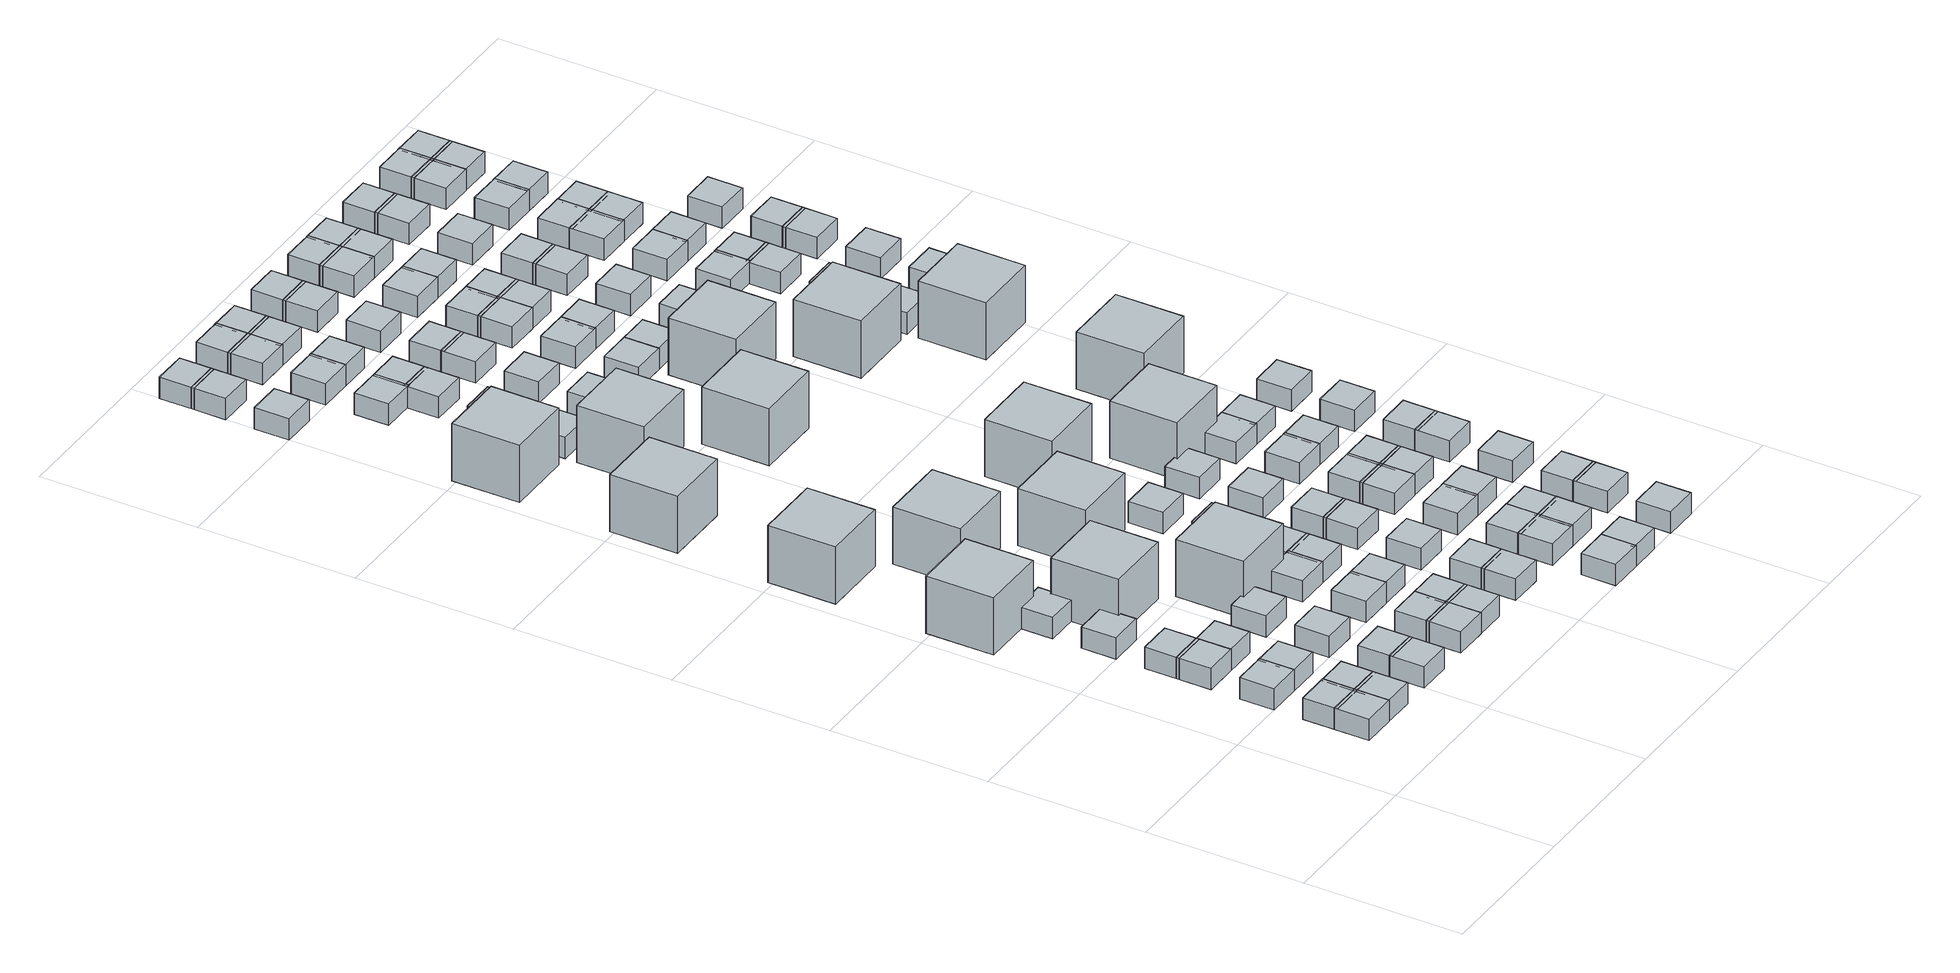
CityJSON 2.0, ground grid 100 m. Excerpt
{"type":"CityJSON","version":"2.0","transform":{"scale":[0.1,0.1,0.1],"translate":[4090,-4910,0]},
"CityObjects":{
"object1":{"type":"GenericCityObject","geometry":[{"type":"Solid","lod":"1","boundaries":[[[[0,1,2,3]],[[4,5,1,0]],[[5,6,2,1]],[[6,7,3,2]],[[7,4,0,3]],[[7,6,5,4]]]]}]},
"object2":{"type":"GenericCityObject","geometry":[{"type":"Solid","lod":"1","boundaries":[[[[8,9,10,11]],[[12,13,9,8]],[[13,14,10,9]],[[14,15,11,10]],[[15,12,8,11]],[[15,14,13,12]]]]}]},
"object3":{"type":"GenericCityObject","geometry":[{"type":"Solid","lod":"1","boundaries":[[[[16,17,18,19]],[[20,21,17,16]],[[21,22,18,17]],[[22,23,19,18]],[[23,20,16,19]],[[23,22,21,20]]]]}]},
"object4":{"type":"GenericCityObject","geometry":[{"type":"Solid","lod":"1","boundaries":[[[[24,25,26,27]],[[28,29,25,24]],[[29,30,26,25]],[[30,31,27,26]],[[31,28,24,27]],[[31,30,29,28]]]]}]},
"object5":{"type":"GenericCityObject","geometry":[{"type":"Solid","lod":"1","boundaries":[[[[32,33,34,35]],[[36,37,33,32]],[[37,38,34,33]],[[38,39,35,34]],[[39,36,32,35]],[[39,38,37,36]]]]}]},
"object6":{"type":"GenericCityObject","geometry":[{"type":"Solid","lod":"1","boundaries":[[[[40,41,42,43]],[[44,45,41,40]],[[45,46,42,41]],[[46,47,43,42]],[[47,44,40,43]],[[47,46,45,44]]]]}]},
"object7":{"type":"GenericCityObject","geometry":[{"type":"Solid","lod":"1","boundaries":[[[[48,49,50,51]],[[52,53,49,48]],[[53,54,50,49]],[[54,55,51,50]],[[55,52,48,51]],[[55,54,53,52]]]]}]},
"object8":{"type":"GenericCityObject","geometry":[{"type":"Solid","lod":"1","boundaries":[[[[56,57,58,59]],[[60,61,57,56]],[[61,62,58,57]],[[62,63,59,58]],[[63,60,56,59]],[[63,62,61,60]]]]}]},
"object9":{"type":"GenericCityObject","geometry":[{"type":"Solid","lod":"1","boundaries":[[[[64,65,66,67]],[[68,69,65,64]],[[69,70,66,65]],[[70,71,67,66]],[[71,68,64,67]],[[71,70,69,68]]]]}]},
"object10":{"type":"GenericCityObject","geometry":[{"type":"Solid","lod":"1","boundaries":[[[[72,73,74,75]],[[76,77,73,72]],[[77,78,74,73]],[[78,79,75,74]],[[79,76,72,75]],[[79,78,77,76]]]]}]},
"object11":{"type":"GenericCityObject","geometry":[{"type":"Solid","lod":"1","boundaries":[[[[80,81,82,83]],[[84,85,81,80]],[[85,86,82,81]],[[86,87,83,82]],[[87,84,80,83]],[[87,86,85,84]]]]}]},
"object12":{"type":"GenericCityObject","geometry":[{"type":"Solid","lod":"1","boundaries":[[[[88,89,90,91]],[[92,93,89,88]],[[93,94,90,89]],[[94,95,91,90]],[[95,92,88,91]],[[95,94,93,92]]]]}]},
"object13":{"type":"GenericCityObject","geometry":[{"type":"Solid","lod":"1","boundaries":[[[[96,97,98,99]],[[100,101,97,96]],[[101,102,98,97]],[[102,103,99,98]],[[103,100,96,99]],[[103,102,101,100]]]]}]},
"object14":{"type":"GenericCityObject","geometry":[{"type":"Solid","lod":"1","boundaries":[[[[104,105,106,107]],[[108,109,105,104]],[[109,110,106,105]],[[110,111,107,106]],[[111,108,104,107]],[[111,110,109,108]]]]}]},
"object15":{"type":"GenericCityObject","geometry":[{"type":"Solid","lod":"1","boundaries":[[[[112,113,114,115]],[[116,117,113,112]],[[117,118,114,113]],[[118,119,115,114]],[[119,116,112,115]],[[119,118,117,116]]]]}]},
"object16":{"type":"GenericCityObject","geometry":[{"type":"Solid","lod":"1","boundaries":[[[[120,121,122,123]],[[124,125,121,120]],[[125,126,122,121]],[[126,127,123,122]],[[127,124,120,123]],[[127,126,125,124]]]]}]},
"object17":{"type":"GenericCityObject","geometry":[{"type":"Solid","lod":"1","boundaries":[[[[128,129,130,131]],[[132,133,129,128]],[[133,134,130,129]],[[134,135,131,130]],[[135,132,128,131]],[[135,134,133,132]]]]}]},
"object18":{"type":"GenericCityObject","geometry":[{"type":"Solid","lod":"1","boundaries":[[[[136,137,138,139]],[[140,141,137,136]],[[141,142,138,137]],[[142,143,139,138]],[[143,140,136,139]],[[143,142,141,140]]]]}]},
"object19":{"type":"GenericCityObject","geometry":[{"type":"Solid","lod":"1","boundaries":[[[[144,145,146,147]],[[148,149,145,144]],[[149,150,146,145]],[[150,151,147,146]],[[151,148,144,147]],[[151,150,149,148]]]]}]},
"object20":{"type":"GenericCityObject","geometry":[{"type":"Solid","lod":"1","boundaries":[[[[152,153,154,155]],[[156,157,153,152]],[[157,158,154,153]],[[158,159,155,154]],[[159,156,152,155]],[[159,158,157,156]]]]}]},
"object21":{"type":"GenericCityObject","geometry":[{"type":"Solid","lod":"1","boundaries":[[[[160,161,162,163]],[[164,165,161,160]],[[165,166,162,161]],[[166,167,163,162]],[[167,164,160,163]],[[167,166,165,164]]]]}]},
"object22":{"type":"GenericCityObject","geometry":[{"type":"Solid","lod":"1","boundaries":[[[[168,169,170,171]],[[172,173,169,168]],[[173,174,170,169]],[[174,175,171,170]],[[175,172,168,171]],[[175,174,173,172]]]]}]},
"object23":{"type":"GenericCityObject","geometry":[{"type":"Solid","lod":"1","boundaries":[[[[176,177,178,179]],[[180,181,177,176]],[[181,182,178,177]],[[182,183,179,178]],[[183,180,176,179]],[[183,182,181,180]]]]}]},
"object24":{"type":"GenericCityObject","geometry":[{"type":"Solid","lod":"1","boundaries":[[[[184,185,186,187]],[[188,189,185,184]],[[189,190,186,185]],[[190,191,187,186]],[[191,188,184,187]],[[191,190,189,188]]]]}]},
"object25":{"type":"GenericCityObject","geometry":[{"type":"Solid","lod":"1","boundaries":[[[[192,193,194,195]],[[196,197,193,192]],[[197,198,194,193]],[[198,199,195,194]],[[199,196,192,195]],[[199,198,197,196]]]]}]},
"object26":{"type":"GenericCityObject","geometry":[{"type":"Solid","lod":"1","boundaries":[[[[200,201,202,203]],[[204,205,201,200]],[[205,206,202,201]],[[206,207,203,202]],[[207,204,200,203]],[[207,206,205,204]]]]}]},
"object27":{"type":"GenericCityObject","geometry":[{"type":"Solid","lod":"1","boundaries":[[[[208,209,210,211]],[[212,213,209,208]],[[213,214,210,209]],[[214,215,211,210]],[[215,212,208,211]],[[215,214,213,212]]]]}]},
"object28":{"type":"GenericCityObject","geometry":[{"type":"Solid","lod":"1","boundaries":[[[[216,217,218,219]],[[220,221,217,216]],[[221,222,218,217]],[[222,223,219,218]],[[223,220,216,219]],[[223,222,221,220]]]]}]},
"object29":{"type":"GenericCityObject","geometry":[{"type":"Solid","lod":"1","boundaries":[[[[224,225,226,227]],[[228,229,225,224]],[[229,230,226,225]],[[230,231,227,226]],[[231,228,224,227]],[[231,230,229,228]]]]}]},
"object30":{"type":"GenericCityObject","geometry":[{"type":"Solid","lod":"1","boundaries":[[[[232,233,234,235]],[[236,237,233,232]],[[237,238,234,233]],[[238,239,235,234]],[[239,236,232,235]],[[239,238,237,236]]]]}]},
"object31":{"type":"GenericCityObject","geometry":[{"type":"Solid","lod":"1","boundaries":[[[[240,241,242,243]],[[244,245,241,240]],[[245,246,242,241]],[[246,247,243,242]],[[247,244,240,243]],[[247,246,245,244]]]]}]},
"object32":{"type":"GenericCityObject","geometry":[{"type":"Solid","lod":"1","boundaries":[[[[248,249,250,251]],[[252,253,249,248]],[[253,254,250,249]],[[254,255,251,250]],[[255,252,248,251]],[[255,254,253,252]]]]}]},
"object33":{"type":"GenericCityObject","geometry":[{"type":"Solid","lod":"1","boundaries":[[[[256,257,258,259]],[[260,261,257,256]],[[261,262,258,257]],[[262,263,259,258]],[[263,260,256,259]],[[263,262,261,260]]]]}]},
"object34":{"type":"GenericCityObject","geometry":[{"type":"Solid","lod":"1","boundaries":[[[[264,265,266,267]],[[268,269,265,264]],[[269,270,266,265]],[[270,271,267,266]],[[271,268,264,267]],[[271,270,269,268]]]]}]},
"object35":{"type":"GenericCityObject","geometry":[{"type":"Solid","lod":"1","boundaries":[[[[272,273,274,275]],[[276,277,273,272]],[[277,278,274,273]],[[278,279,275,274]],[[279,276,272,275]],[[279,278,277,276]]]]}]},
"object36":{"type":"GenericCityObject","geometry":[{"type":"Solid","lod":"1","boundaries":[[[[280,281,282,283]],[[284,285,281,280]],[[285,286,282,281]],[[286,287,283,282]],[[287,284,280,283]],[[287,286,285,284]]]]}]},
"object37":{"type":"GenericCityObject","geometry":[{"type":"Solid","lod":"1","boundaries":[[[[288,289,290,291]],[[292,293,289,288]],[[293,294,290,289]],[[294,295,291,290]],[[295,292,288,291]],[[295,294,293,292]]]]}]},
"object38":{"type":"GenericCityObject","geometry":[{"type":"Solid","lod":"1","boundaries":[[[[296,297,298,299]],[[300,301,297,296]],[[301,302,298,297]],[[302,303,299,298]],[[303,300,296,299]],[[303,302,301,300]]]]}]},
"object39":{"type":"GenericCityObject","geometry":[{"type":"Solid","lod":"1","boundaries":[[[[304,305,306,307]],[[308,309,305,304]],[[309,310,306,305]],[[310,311,307,306]],[[311,308,304,307]],[[311,310,309,308]]]]}]},
"object40":{"type":"GenericCityObject","geometry":[{"type":"Solid","lod":"1","boundaries":[[[[312,313,314,315]],[[316,317,313,312]],[[317,318,314,313]],[[318,319,315,314]],[[319,316,312,315]],[[319,318,317,316]]]]}]},
"object41":{"type":"GenericCityObject","geometry":[{"type":"Solid","lod":"1","boundaries":[[[[320,321,322,323]],[[324,325,321,320]],[[325,326,322,321]],[[326,327,323,322]],[[327,324,320,323]],[[327,326,325,324]]]]}]},
"object42":{"type":"GenericCityObject","geometry":[{"type":"Solid","lod":"1","boundaries":[[[[328,329,330,331]],[[332,333,329,328]],[[333,334,330,329]],[[334,335,331,330]],[[335,332,328,331]],[[335,334,333,332]]]]}]},
"object43":{"type":"GenericCityObject","geometry":[{"type":"Solid","lod":"1","boundaries":[[[[336,337,338,339]],[[340,341,337,336]],[[341,342,338,337]],[[342,343,339,338]],[[343,340,336,339]],[[343,342,341,340]]]]}]},
"object44":{"type":"GenericCityObject","geometry":[{"type":"Solid","lod":"1","boundaries":[[[[344,345,346,347]],[[348,349,345,344]],[[349,350,346,345]],[[350,351,347,346]],[[351,348,344,347]],[[351,350,349,348]]]]}]},
"object45":{"type":"GenericCityObject","geometry":[{"type":"Solid","lod":"1","boundaries":[[[[352,353,354,355]],[[356,357,353,352]],[[357,358,354,353]],[[358,359,355,354]],[[359,356,352,355]],[[359,358,357,356]]]]}]},
"object46":{"type":"GenericCityObject","geometry":[{"type":"Solid","lod":"1","boundaries":[[[[360,361,362,363]],[[364,365,361,360]],[[365,366,362,361]],[[366,367,363,362]],[[367,364,360,363]],[[367,366,365,364]]]]}]},
"object47":{"type":"GenericCityObject","geometry":[{"type":"Solid","lod":"1","boundaries":[[[[368,369,370,371]],[[372,373,369,368]],[[373,374,370,369]],[[374,375,371,370]],[[375,372,368,371]],[[375,374,373,372]]]]}]},
"object48":{"type":"GenericCityObject","geometry":[{"type":"Solid","lod":"1","boundaries":[[[[376,377,378,379]],[[380,381,377,376]],[[381,382,378,377]],[[382,383,379,378]],[[383,380,376,379]],[[383,382,381,380]]]]}]},
"object49":{"type":"GenericCityObject","geometry":[{"type":"Solid","lod":"1","boundaries":[[[[384,385,386,387]],[[388,389,385,384]],[[389,390,386,385]],[[390,391,387,386]],[[391,388,384,387]],[[391,390,389,388]]]]}]},
"object50":{"type":"GenericCityObject","geometry":[{"type":"Solid","lod":"1","boundaries":[[[[392,393,394,395]],[[396,397,393,392]],[[397,398,394,393]],[[398,399,395,394]],[[399,396,392,395]],[[399,398,397,396]]]]}]},
"object51":{"type":"GenericCityObject","geometry":[{"type":"Solid","lod":"1","boundaries":[[[[400,401,402,403]],[[404,405,401,400]],[[405,406,402,401]],[[406,407,403,402]],[[407,404,400,403]],[[407,406,405,404]]]]}]},
"object52":{"type":"GenericCityObject","geometry":[{"type":"Solid","lod":"1","boundaries":[[[[408,409,410,411]],[[412,413,409,408]],[[413,414,410,409]],[[414,415,411,410]],[[415,412,408,411]],[[415,414,413,412]]]]}]},
"object53":{"type":"GenericCityObject","geometry":[{"type":"Solid","lod":"1","boundaries":[[[[416,417,418,419]],[[420,421,417,416]],[[421,422,418,417]],[[422,423,419,418]],[[423,420,416,419]],[[423,422,421,420]]]]}]},
"object54":{"type":"GenericCityObject","geometry":[{"type":"Solid","lod":"1","boundaries":[[[[424,425,426,427]],[[428,429,425,424]],[[429,430,426,425]],[[430,431,427,426]],[[431,428,424,427]],[[431,430,429,428]]]]}]},
"object55":{"type":"GenericCityObject","geometry":[{"type":"Solid","lod":"1","boundaries":[[[[432,433,434,435]],[[436,437,433,432]],[[437,438,434,433]],[[438,439,435,434]],[[439,436,432,435]],[[439,438,437,436]]]]}]},
"object56":{"type":"GenericCityObject","geometry":[{"type":"Solid","lod":"1","boundaries":[[[[440,441,442,443]],[[444,445,441,440]],[[445,446,442,441]],[[446,447,443,442]],[[447,444,440,443]],[[447,446,445,444]]]]}]},
"object57":{"type":"GenericCityObject","geometry":[{"type":"Solid","lod":"1","boundaries":[[[[448,449,450,451]],[[452,453,449,448]],[[453,454,450,449]],[[454,455,451,450]],[[455,452,448,451]],[[455,454,453,452]]]]}]},
"object58":{"type":"GenericCityObject","geometry":[{"type":"Solid","lod":"1","boundaries":[[[[456,457,458,459]],[[460,461,457,456]],[[461,462,458,457]],[[462,463,459,458]],[[463,460,456,459]],[[463,462,461,460]]]]}]},
"object59":{"type":"GenericCityObject","geometry":[{"type":"Solid","lod":"1","boundaries":[[[[464,465,466,467]],[[468,469,465,464]],[[469,470,466,465]],[[470,471,467,466]],[[471,468,464,467]],[[471,470,469,468]]]]}]},
"object60":{"type":"GenericCityObject","geometry":[{"type":"Solid","lod":"1","boundaries":[[[[472,473,474,475]],[[476,477,473,472]],[[477,478,474,473]],[[478,479,475,474]],[[479,476,472,475]],[[479,478,477,476]]]]}]},
"object61":{"type":"GenericCityObject","geometry":[{"type":"Solid","lod":"1","boundaries":[[[[480,481,482,483]],[[484,485,481,480]],[[485,486,482,481]],[[486,487,483,482]],[[487,484,480,483]],[[487,486,485,484]]]]}]},
"object62":{"type":"GenericCityObject","geometry":[{"type":"Solid","lod":"1","boundaries":[[[[488,489,490,491]],[[492,493,489,488]],[[493,494,490,489]],[[494,495,491,490]],[[495,492,488,491]],[[495,494,493,492]]]]}]},
"object63":{"type":"GenericCityObject","geometry":[{"type":"Solid","lod":"1","boundaries":[[[[496,497,498,499]],[[500,501,497,496]],[[501,502,498,497]],[[502,503,499,498]],[[503,500,496,499]],[[503,502,501,500]]]]}]},
"object64":{"type":"GenericCityObject","geometry":[{"type":"Solid","lod":"1","boundaries":[[[[504,505,506,507]],[[508,509,505,504]],[[509,510,506,505]],[[510,511,507,506]],[[511,508,504,507]],[[511,510,509,508]]]]}]},
"object65":{"type":"GenericCityObject","geometry":[{"type":"Solid","lod":"1","boundaries":[[[[512,513,514,515]],[[516,517,513,512]],[[517,518,514,513]],[[518,519,515,514]],[[519,516,512,515]],[[519,518,517,516]]]]}]},
"object66":{"type":"GenericCityObject","geometry":[{"type":"Solid","lod":"1","boundaries":[[[[520,521,522,523]],[[524,525,521,520]],[[525,526,522,521]],[[526,527,523,522]],[[527,524,520,523]],[[527,526,525,524]]]]}]},
"object67":{"type":"GenericCityObject","geometry":[{"type":"Solid","lod":"1","boundaries":[[[[528,529,530,531]],[[532,533,529,528]],[[533,534,530,529]],[[534,535,531,530]],[[535,532,528,531]],[[535,534,533,532]]]]}]},
"object68":{"type":"GenericCityObject","geometry":[{"type":"Solid","lod":"1","boundaries":[[[[536,537,538,539]],[[540,541,537,536]],[[541,542,538,537]],[[542,543,539,538]],[[543,540,536,539]],[[543,542,541,540]]]]}]},
"object69":{"type":"GenericCityObject","geometry":[{"type":"Solid","lod":"1","boundaries":[[[[544,545,546,547]],[[548,549,545,544]],[[549,550,546,545]],[[550,551,547,546]],[[551,548,544,547]],[[551,550,549,548]]]]}]},
"object70":{"type":"GenericCityObject","geometry":[{"type":"Solid","lod":"1","boundaries":[[[[552,553,554,555]],[[556,557,553,552]],[[557,558,554,553]],[[558,559,555,554]],[[559,556,552,555]],[[559,558,557,556]]]]}]},
"object71":{"type":"GenericCityObject","geometry":[{"type":"Solid","lod":"1","boundaries":[[[[560,561,562,563]],[[564,565,561,560]],[[565,566,562,561]],[[566,567,563,562]],[[567,564,560,563]],[[567,566,565,564]]]]}]},
"object72":{"type":"GenericCityObject","geometry":[{"type":"Solid","lod":"1","boundaries":[[[[568,569,570,571]],[[572,573,569,568]],[[573,574,570,569]],[[574,575,571,570]],[[575,572,568,571]],[[575,574,573,572]]]]}]},
"object73":{"type":"GenericCityObject","geometry":[{"type":"Solid","lod":"1","boundaries":[[[[576,577,578,579]],[[580,581,577,576]],[[581,582,578,577]],[[582,583,579,578]],[[583,580,576,579]],[[583,582,581,580]]]]}]},
"object74":{"type":"GenericCityObject","geometry":[{"type":"Solid","lod":"1","boundaries":[[[[584,585,586,587]],[[588,589,585,584]],[[589,590,586,585]],[[590,591,587,586]],[[591,588,584,587]],[[591,590,589,588]]]]}]},
"object75":{"type":"GenericCityObject","geometry":[{"type":"Solid","lod":"1","boundaries":[[[[592,593,594,595]],[[596,597,593,592]],[[597,598,594,593]],[[598,599,595,594]],[[599,596,592,595]],[[599,598,597,596]]]]}]},
"object76":{"type":"GenericCityObject","geometry":[{"type":"Solid","lod":"1","boundaries":[[[[600,601,602,603]],[[604,605,601,600]],[[605,606,602,601]],[[606,607,603,602]],[[607,604,600,603]],[[607,606,605,604]]]]}]},
"object77":{"type":"GenericCityObject","geometry":[{"type":"Solid","lod":"1","boundaries":[[[[608,609,610,611]],[[612,613,609,608]],[[613,614,610,609]],[[614,615,611,610]],[[615,612,608,611]],[[615,614,613,612]]]]}]},
"object78":{"type":"GenericCityObject","geometry":[{"type":"Solid","lod":"1","boundaries":[[[[616,617,618,619]],[[620,621,617,616]],[[621,622,618,617]],[[622,623,619,618]],[[623,620,616,619]],[[623,622,621,620]]]]}]},
"object79":{"type":"GenericCityObject","geometry":[{"type":"Solid","lod":"1","boundaries":[[[[624,625,626,627]],[[628,629,625,624]],[[629,630,626,625]],[[630,631,627,626]],[[631,628,624,627]],[[631,630,629,628]]]]}]},
"object80":{"type":"GenericCityObject","geometry":[{"type":"Solid","lod":"1","boundaries":[[[[632,633,634,635]],[[636,637,633,632]],[[637,638,634,633]],[[638,639,635,634]],[[639,636,632,635]],[[639,638,637,636]]]]}]},
"object81":{"type":"GenericCityObject","geometry":[{"type":"Solid","lod":"1","boundaries":[[[[640,641,642,643]],[[644,645,641,640]],[[645,646,642,641]],[[646,647,643,642]],[[647,644,640,643]],[[647,646,645,644]]]]}]},
"object82":{"type":"GenericCityObject","geometry":[{"type":"Solid","lod":"1","boundaries":[[[[648,649,650,651]],[[652,653,649,648]],[[653,654,650,649]],[[654,655,651,650]],[[655,652,648,651]],[[655,654,653,652]]]]}]},
"object83":{"type":"GenericCityObject","geometry":[{"type":"Solid","lod":"1","boundaries":[[[[656,657,658,659]],[[660,661,657,656]],[[661,662,658,657]],[[662,663,659,658]],[[663,660,656,659]],[[663,662,661,660]]]]}]},
"object84":{"type":"GenericCityObject","geometry":[{"type":"Solid","lod":"1","boundaries":[[[[664,665,666,667]],[[668,669,665,664]],[[669,670,666,665]],[[670,671,667,666]],[[671,668,664,667]],[[671,670,669,668]]]]}]},
"object85":{"type":"GenericCityObject","geometry":[{"type":"Solid","lod":"1","boundaries":[[[[672,673,674,675]],[[676,677,673,672]],[[677,678,674,673]],[[678,679,675,674]],[[679,676,672,675]],[[679,678,677,676]]]]}]},
"object86":{"type":"GenericCityObject","geometry":[{"type":"Solid","lod":"1","boundaries":[[[[680,681,682,683]],[[684,685,681,680]],[[685,686,682,681]],[[686,687,683,682]],[[687,684,680,683]],[[687,686,685,684]]]]}]},
"object87":{"type":"GenericCityObject","geometry":[{"type":"Solid","lod":"1","boundaries":[[[[688,689,690,691]],[[692,693,689,688]],[[693,694,690,689]],[[694,695,691,690]],[[695,692,688,691]],[[695,694,693,692]]]]}]},
"object88":{"type":"GenericCityObject","geometry":[{"type":"Solid","lod":"1","boundaries":[[[[696,697,698,699]],[[700,701,697,696]],[[701,702,698,697]],[[702,703,699,698]],[[703,700,696,699]],[[703,702,701,700]]]]}]},
"object89":{"type":"GenericCityObject","geometry":[{"type":"Solid","lod":"1","boundaries":[[[[704,705,706,707]],[[708,709,705,704]],[[709,710,706,705]],[[710,711,707,706]],[[711,708,704,707]],[[711,710,709,708]]]]}]},
"object90":{"type":"GenericCityObject","geometry":[{"type":"Solid","lod":"1","boundaries":[[[[712,713,714,715]],[[716,717,713,712]],[[717,718,714,713]],[[718,719,715,714]],[[719,716,712,715]],[[719,718,717,716]]]]}]},
"object91":{"type":"GenericCityObject","geometry":[{"type":"Solid","lod":"1","boundaries":[[[[720,721,722,723]],[[724,725,721,720]],[[725,726,722,721]],[[726,727,723,722]],[[727,724,720,723]],[[727,726,725,724]]]]}]},
"object92":{"type":"GenericCityObject","geometry":[{"type":"Solid","lod":"1","boundaries":[[[[728,729,730,731]],[[732,733,729,728]],[[733,734,730,729]],[[734,735,731,730]],[[735,732,728,731]],[[735,734,733,732]]]]}]},
"object93":{"type":"GenericCityObject","geometry":[{"type":"Solid","lod":"1","boundaries":[[[[736,737,738,739]],[[740,741,737,736]],[[741,742,738,737]],[[742,743,739,738]],[[743,740,736,739]],[[743,742,741,740]]]]}]},
"object94":{"type":"GenericCityObject","geometry":[{"type":"Solid","lod":"1","boundaries":[[[[744,745,746,747]],[[748,749,745,744]],[[749,750,746,745]],[[750,751,747,746]],[[751,748,744,747]],[[751,750,749,748]]]]}]},
"object95":{"type":"GenericCityObject","geometry":[{"type":"Solid","lod":"1","boundaries":[[[[752,753,754,755]],[[756,757,753,752]],[[757,758,754,753]],[[758,759,755,754]],[[759,756,752,755]],[[759,758,757,756]]]]}]},
"object96":{"type":"GenericCityObject","geometry":[{"type":"Solid","lod":"1","boundaries":[[[[760,761,762,763]],[[764,765,761,760]],[[765,766,762,761]],[[766,767,763,762]],[[767,764,760,763]],[[767,766,765,764]]]]}]},
"object97":{"type":"GenericCityObject","geometry":[{"type":"Solid","lod":"1","boundaries":[[[[768,769,770,771]],[[772,773,769,768]],[[773,774,770,769]],[[774,775,771,770]],[[775,772,768,771]],[[775,774,773,772]]]]}]},
"object98":{"type":"GenericCityObject","geometry":[{"type":"Solid","lod":"1","boundaries":[[[[776,777,778,779]],[[780,781,777,776]],[[781,782,778,777]],[[782,783,779,778]],[[783,780,776,779]],[[783,782,781,780]]]]}]},
"object99":{"type":"GenericCityObject","geometry":[{"type":"Solid","lod":"1","boundaries":[[[[784,785,786,787]],[[788,789,785,784]],[[789,790,786,785]],[[790,791,787,786]],[[791,788,784,787]],[[791,790,789,788]]]]}]},
"object100":{"type":"GenericCityObject","geometry":[{"type":"Solid","lod":"1","boundaries":[[[[792,793,794,795]],[[796,797,793,792]],[[797,798,794,793]],[[798,799,795,794]],[[799,796,792,795]],[[799,798,797,796]]]]}]},
"object101":{"type":"GenericCityObject","geometry":[{"type":"Solid","lod":"1","boundaries":[[[[800,801,802,803]],[[804,805,801,800]],[[805,806,802,801]],[[806,807,803,802]],[[807,804,800,803]],[[807,806,805,804]]]]}]},
"object102":{"type":"GenericCityObject","geometry":[{"type":"Solid","lod":"1","boundaries":[[[[808,809,810,811]],[[812,813,809,808]],[[813,814,810,809]],[[814,815,811,810]],[[815,812,808,811]],[[815,814,813,812]]]]}]},
"object103":{"type":"GenericCityObject","geometry":[{"type":"Solid","lod":"1","boundaries":[[[[816,817,818,819]],[[820,821,817,816]],[[821,822,818,817]],[[822,823,819,818]],[[823,820,816,819]],[[823,822,821,820]]]]}]},
"object104":{"type":"GenericCityObject","geometry":[{"type":"Solid","lod":"1","boundaries":[[[[824,825,826,827]],[[828,829,825,824]],[[829,830,826,825]],[[830,831,827,826]],[[831,828,824,827]],[[831,830,829,828]]]]}]},
"object105":{"type":"GenericCityObject","geometry":[{"type":"Solid","lod":"1","boundaries":[[[[832,833,834,835]],[[836,837,833,832]],[[837,838,834,833]],[[838,839,835,834]],[[839,836,832,835]],[[839,838,837,836]]]]}]},
"object106":{"type":"GenericCityObject","geometry":[{"type":"Solid","lod":"1","boundaries":[[[[840,841,842,843]],[[844,845,841,840]],[[845,846,842,841]],[[846,847,843,842]],[[847,844,840,843]],[[847,846,845,844]]]]}]},
"object107":{"type":"GenericCityObject","geometry":[{"type":"Solid","lod":"1","boundaries":[[[[848,849,850,851]],[[852,853,849,848]],[[853,854,850,849]],[[854,855,851,850]],[[855,852,848,851]],[[855,854,853,852]]]]}]},
"object108":{"type":"GenericCityObject","geometry":[{"type":"Solid","lod":"1","boundaries":[[[[856,857,858,859]],[[860,861,857,856]],[[861,862,858,857]],[[862,863,859,858]],[[863,860,856,859]],[[863,862,861,860]]]]}]},
"object109":{"type":"GenericCityObject","geometry":[{"type":"Solid","lod":"1","boundaries":[[[[864,865,866,867]],[[868,869,865,864]],[[869,870,866,865]],[[870,871,867,866]],[[871,868,864,867]],[[871,870,869,868]]]]}]},
"object110":{"type":"GenericCityObject","geometry":[{"type":"Solid","lod":"1","boundaries":[[[[872,873,874,875]],[[876,877,873,872]],[[877,878,874,873]],[[878,879,875,874]],[[879,876,872,875]],[[879,878,877,876]]]]}]},
"object111":{"type":"GenericCityObject","geometry":[{"type":"Solid","lod":"1","boundaries":[[[[880,881,882,883]],[[884,885,881,880]],[[885,886,882,881]],[[886,887,883,882]],[[887,884,880,883]],[[887,886,885,884]]]]}]},
"object112":{"type":"GenericCityObject","geometry":[{"type":"Solid","lod":"1","boundaries":[[[[888,889,890,891]],[[892,893,889,888]],[[893,894,890,889]],[[894,895,891,890]],[[895,892,888,891]],[[895,894,893,892]]]]}]},
"object113":{"type":"GenericCityObject","geometry":[{"type":"Solid","lod":"1","boundaries":[[[[896,897,898,899]],[[900,901,897,896]],[[901,902,898,897]],[[902,903,899,898]],[[903,900,896,899]],[[903,902,901,900]]]]}]},
"object114":{"type":"GenericCityObject","geometry":[{"type":"Solid","lod":"1","boundaries":[[[[904,905,906,907]],[[908,909,905,904]],[[909,910,906,905]],[[910,911,907,906]],[[911,908,904,907]],[[911,910,909,908]]]]}]},
"object115":{"type":"GenericCityObject","geometry":[{"type":"Solid","lod":"1","boundaries":[[[[912,913,914,915]],[[916,917,913,912]],[[917,918,914,913]],[[918,919,915,914]],[[919,916,912,915]],[[919,918,917,916]]]]}]},
"object116":{"type":"GenericCityObject","geometry":[{"type":"Solid","lod":"1","boundaries":[[[[920,921,922,923]],[[924,925,921,920]],[[925,926,922,921]],[[926,927,923,922]],[[927,924,920,923]],[[927,926,925,924]]]]}]},
"object117":{"type":"GenericCityObject","geometry":[{"type":"Solid","lod":"1","boundaries":[[[[928,929,930,931]],[[932,933,929,928]],[[933,934,930,929]],[[934,935,931,930]],[[935,932,928,931]],[[935,934,933,932]]]]}]},
"object118":{"type":"GenericCityObject","geometry":[{"type":"Solid","lod":"1","boundaries":[[[[936,937,938,939]],[[940,941,937,936]],[[941,942,938,937]],[[942,943,939,938]],[[943,940,936,939]],[[943,942,941,940]]]]}]},
"object119":{"type":"GenericCityObject","geometry":[{"type":"Solid","lod":"1","boundaries":[[[[944,945,946,947]],[[948,949,945,944]],[[949,950,946,945]],[[950,951,947,946]],[[951,948,944,947]],[[951,950,949,948]]]]}]},
"object120":{"type":"GenericCityObject","geometry":[{"type":"Solid","lod":"1","boundaries":[[[[952,953,954,955]],[[956,957,953,952]],[[957,958,954,953]],[[958,959,955,954]],[[959,956,952,955]],[[959,958,957,956]]]]}]},
"object121":{"type":"GenericCityObject","geometry":[{"type":"Solid","lod":"1","boundaries":[[[[960,961,962,963]],[[964,965,961,960]],[[965,966,962,961]],[[966,967,963,962]],[[967,964,960,963]],[[967,966,965,964]]]]}]},
"object122":{"type":"GenericCityObject","geometry":[{"type":"Solid","lod":"1","boundaries":[[[[968,969,970,971]],[[972,973,969,968]],[[973,974,970,969]],[[974,975,971,970]],[[975,972,968,971]],[[975,974,973,972]]]]}]},
"object123":{"type":"GenericCityObject","geometry":[{"type":"Solid","lod":"1","boundaries":[[[[976,977,978,979]],[[980,981,977,976]],[[981,982,978,977]],[[982,983,979,978]],[[983,980,976,979]],[[983,982,981,980]]]]}]},
"object124":{"type":"GenericCityObject","geometry":[{"type":"Solid","lod":"1","boundaries":[[[[984,985,986,987]],[[988,989,985,984]],[[989,990,986,985]],[[990,991,987,986]],[[991,988,984,987]],[[991,990,989,988]]]]}]},
"object125":{"type":"GenericCityObject","geometry":[{"type":"Solid","lod":"1","boundaries":[[[[992,993,994,995]],[[996,997,993,992]],[[997,998,994,993]],[[998,999,995,994]],[[999,996,992,995]],[[999,998,997,996]]]]}]},
"object126":{"type":"GenericCityObject","geometry":[{"type":"Solid","lod":"1","boundaries":[[[[1000,1001,1002,1003]],[[1004,1005,1001,1000]],[[1005,1006,1002,1001]],[[1006,1007,1003,1002]],[[1007,1004,1000,1003]],[[1007,1006,1005,1004]]]]}]},
"object127":{"type":"GenericCityObject","geometry":[{"type":"Solid","lod":"1","boundaries":[[[[1008,1009,1010,1011]],[[1012,1013,1009,1008]],[[1013,1014,1010,1009]],[[1014,1015,1011,1010]],[[1015,1012,1008,1011]],[[1015,1014,1013,1012]]]]}]},
"object128":{"type":"GenericCityObject","geometry":[{"type":"Solid","lod":"1","boundaries":[[[[1016,1017,1018,1019]],[[1020,1021,1017,1016]],[[1021,1022,1018,1017]],[[1022,1023,1019,1018]],[[1023,1020,1016,1019]],[[1023,1022,1021,1020]]]]}]},
"object129":{"type":"GenericCityObject","geometry":[{"type":"Solid","lod":"1","boundaries":[[[[1024,1025,1026,1027]],[[1028,1029,1025,1024]],[[1029,1030,1026,1025]],[[1030,1031,1027,1026]],[[1031,1028,1024,1027]],[[1031,1030,1029,1028]]]]}]},
"object130":{"type":"GenericCityObject","geometry":[{"type":"Solid","lod":"1","boundaries":[[[[1032,1033,1034,1035]],[[1036,1037,1033,1032]],[[1037,1038,1034,1033]],[[1038,1039,1035,1034]],[[1039,1036,1032,1035]],[[1039,1038,1037,1036]]]]}]},
"object131":{"type":"GenericCityObject","geometry":[{"type":"Solid","lod":"1","boundaries":[[[[1040,1041,1042,1043]],[[1044,1045,1041,1040]],[[1045,1046,1042,1041]],[[1046,1047,1043,1042]],[[1047,1044,1040,1043]],[[1047,1046,1045,1044]]]]}]},
"object132":{"type":"GenericCityObject","geometry":[{"type":"Solid","lod":"1","boundaries":[[[[1048,1049,1050,1051]],[[1052,1053,1049,1048]],[[1053,1054,1050,1049]],[[1054,1055,1051,1050]],[[1055,1052,1048,1051]],[[1055,1054,1053,1052]]]]}]},
"object133":{"type":"GenericCityObject","geometry":[{"type":"Solid","lod":"1","boundaries":[[[[1056,1057,1058,1059]],[[1060,1061,1057,1056]],[[1061,1062,1058,1057]],[[1062,1063,1059,1058]],[[1063,1060,1056,1059]],[[1063,1062,1061,1060]]]]}]},
"object134":{"type":"GenericCityObject","geometry":[{"type":"Solid","lod":"1","boundaries":[[[[1064,1065,1066,1067]],[[1068,1069,1065,1064]],[[1069,1070,1066,1065]],[[1070,1071,1067,1066]],[[1071,1068,1064,1067]],[[1071,1070,1069,1068]]]]}]},
"object135":{"type":"GenericCityObject","geometry":[{"type":"Solid","lod":"1","boundaries":[[[[1072,1073,1074,1075]],[[1076,1077,1073,1072]],[[1077,1078,1074,1073]],[[1078,1079,1075,1074]],[[1079,1076,1072,1075]],[[1079,1078,1077,1076]]]]}]},
"object136":{"type":"GenericCityObject","geometry":[{"type":"Solid","lod":"1","boundaries":[[[[1080,1081,1082,1083]],[[1084,1085,1081,1080]],[[1085,1086,1082,1081]],[[1086,1087,1083,1082]],[[1087,1084,1080,1083]],[[1087,1086,1085,1084]]]]}]},
"object137":{"type":"GenericCityObject","geometry":[{"type":"Solid","lod":"1","boundaries":[[[[1088,1089,1090,1091]],[[1092,1093,1089,1088]],[[1093,1094,1090,1089]],[[1094,1095,1091,1090]],[[1095,1092,1088,1091]],[[1095,1094,1093,1092]]]]}]}
},
"vertices":[
[400,400,0],[620,400,0],[620,620,0],[400,620,0],[400,400,140],[620,400,140],[620,620,140],[400,620,140],
[400,600,0],[620,600,0],[620,820,0],[400,820,0],[400,600,140],[620,600,140],[620,820,140],[400,820,140],
[400,1000,0],[620,1000,0],[620,1220,0],[400,1220,0],[400,1000,140],[620,1000,140],[620,1220,140],[400,1220,140],
[600,400,0],[820,400,0],[820,620,0],[600,620,0],[600,400,140],[820,400,140],[820,620,140],[600,620,140],
[600,600,0],[820,600,0],[820,820,0],[600,820,0],[600,600,140],[820,600,140],[820,820,140],[600,820,140],
[400,1400,0],[620,1400,0],[620,1620,0],[400,1620,0],[400,1400,140],[620,1400,140],[620,1620,140],[400,1620,140],
[400,1600,0],[620,1600,0],[620,1820,0],[400,1820,0],[400,1600,140],[620,1600,140],[620,1820,140],[400,1820,140],
[600,1000,0],[820,1000,0],[820,1220,0],[600,1220,0],[600,1000,140],[820,1000,140],[820,1220,140],[600,1220,140],
[400,2000,0],[620,2000,0],[620,2220,0],[400,2220,0],[400,2000,140],[620,2000,140],[620,2220,140],[400,2220,140],
[100,2600,0],[529,2600,0],[529,3029,0],[100,3029,0],[100,2600,375],[529,2600,375],[529,3029,375],[100,3029,375],
[600,1400,0],[820,1400,0],[820,1620,0],[600,1620,0],[600,1400,140],[820,1400,140],[820,1620,140],[600,1620,140],
[400,2400,0],[620,2400,0],[620,2620,0],[400,2620,0],[400,2400,140],[620,2400,140],[620,2620,140],[400,2620,140],
[1000,400,0],[1220,400,0],[1220,620,0],[1000,620,0],[1000,400,140],[1220,400,140],[1220,620,140],[1000,620,140],
[1000,600,0],[1220,600,0],[1220,820,0],[1000,820,0],[1000,600,140],[1220,600,140],[1220,820,140],[1000,820,140],
[1000,1000,0],[1220,1000,0],[1220,1220,0],[1000,1220,0],[1000,1000,140],[1220,1000,140],[1220,1220,140],[1000,1220,140],
[100,3600,0],[529,3600,0],[529,4029,0],[100,4029,0],[100,3600,375],[529,3600,375],[529,4029,375],[100,4029,375],
[600,2100,0],[1029,2100,0],[1029,2529,0],[600,2529,0],[600,2100,375],[1029,2100,375],[1029,2529,375],[600,2529,375],
[1000,1400,0],[1220,1400,0],[1220,1620,0],[1000,1620,0],[1000,1400,140],[1220,1400,140],[1220,1620,140],[1000,1620,140],
[1400,400,0],[1620,400,0],[1620,620,0],[1400,620,0],[1400,400,140],[1620,400,140],[1620,620,140],[1400,620,140],
[1400,600,0],[1620,600,0],[1620,820,0],[1400,820,0],[1400,600,140],[1620,600,140],[1620,820,140],[1400,820,140],
[100,4600,0],[529,4600,0],[529,5029,0],[100,5029,0],[100,4600,375],[529,4600,375],[529,5029,375],[100,5029,375],
[600,3100,0],[1029,3100,0],[1029,3529,0],[600,3529,0],[600,3100,375],[1029,3100,375],[1029,3529,375],[600,3529,375],
[1400,1000,0],[1620,1000,0],[1620,1220,0],[1400,1220,0],[1400,1000,140],[1620,1000,140],[1620,1220,140],[1400,1220,140],
[1100,1600,0],[1529,1600,0],[1529,2029,0],[1100,2029,0],[1100,1600,375],[1529,1600,375],[1529,2029,375],[1100,2029,375],
[1600,400,0],[1820,400,0],[1820,620,0],[1600,620,0],[1600,400,140],[1820,400,140],[1820,620,140],[1600,620,140],
[1600,600,0],[1820,600,0],[1820,820,0],[1600,820,0],[1600,600,140],[1820,600,140],[1820,820,140],[1600,820,140],
[1400,1400,0],[1620,1400,0],[1620,1620,0],[1400,1620,0],[1400,1400,140],[1620,1400,140],[1620,1620,140],[1400,1620,140],
[1600,1000,0],[1820,1000,0],[1820,1220,0],[1600,1220,0],[1600,1000,140],[1820,1000,140],[1820,1220,140],[1600,1220,140],
[100,5600,0],[529,5600,0],[529,6029,0],[100,6029,0],[100,5600,375],[529,5600,375],[529,6029,375],[100,6029,375],
[1100,2600,0],[1529,2600,0],[1529,3029,0],[1100,3029,0],[1100,2600,375],[1529,2600,375],[1529,3029,375],[1100,3029,375],
[1600,1400,0],[1820,1400,0],[1820,1620,0],[1600,1620,0],[1600,1400,140],[1820,1400,140],[1820,1620,140],[1600,1620,140],
[1600,1600,0],[1820,1600,0],[1820,1820,0],[1600,1820,0],[1600,1600,140],[1820,1600,140],[1820,1820,140],[1600,1820,140],
[0,7000,0],[220,7000,0],[220,7220,0],[0,7220,0],[0,7000,140],[220,7000,140],[220,7220,140],[0,7220,140],
[2000,400,0],[2220,400,0],[2220,620,0],[2000,620,0],[2000,400,140],[2220,400,140],[2220,620,140],[2000,620,140],
[2000,600,0],[2220,600,0],[2220,820,0],[2000,820,0],[2000,600,140],[2220,600,140],[2220,820,140],[2000,820,140],
[1600,2000,0],[1820,2000,0],[1820,2220,0],[1600,2220,0],[1600,2000,140],[1820,2000,140],[1820,2220,140],[1600,2220,140],
[0,7400,0],[220,7400,0],[220,7620,0],[0,7620,0],[0,7400,140],[220,7400,140],[220,7620,140],[0,7620,140],
[600,5100,0],[1029,5100,0],[1029,5529,0],[600,5529,0],[600,5100,375],[1029,5100,375],[1029,5529,375],[600,5529,375],
[0,7600,0],[220,7600,0],[220,7820,0],[0,7820,0],[0,7600,140],[220,7600,140],[220,7820,140],[0,7820,140],
[600,5600,0],[820,5600,0],[820,5820,0],[600,5820,0],[600,5600,140],[820,5600,140],[820,5820,140],[600,5820,140],
[2000,1000,0],[2220,1000,0],[2220,1220,0],[2000,1220,0],[2000,1000,140],[2220,1000,140],[2220,1220,140],[2000,1220,140],
[1600,2400,0],[1820,2400,0],[1820,2620,0],[1600,2620,0],[1600,2400,140],[1820,2400,140],[1820,2620,140],[1600,2620,140],
[400,6600,0],[620,6600,0],[620,6820,0],[400,6820,0],[400,6600,140],[620,6600,140],[620,6820,140],[400,6820,140],
[600,6000,0],[820,6000,0],[820,6220,0],[600,6220,0],[600,6000,140],[820,6000,140],[820,6220,140],[600,6220,140],
[2400,0,0],[2620,0,0],[2620,220,0],[2400,220,0],[2400,0,140],[2620,0,140],[2620,220,140],[2400,220,140],
[2000,1400,0],[2220,1400,0],[2220,1620,0],[2000,1620,0],[2000,1400,140],[2220,1400,140],[2220,1620,140],[2000,1620,140],
[2000,1600,0],[2220,1600,0],[2220,1820,0],[2000,1820,0],[2000,1600,140],[2220,1600,140],[2220,1820,140],[2000,1820,140],
[400,7000,0],[620,7000,0],[620,7220,0],[400,7220,0],[400,7000,140],[620,7000,140],[620,7220,140],[400,7220,140],
[600,6400,0],[820,6400,0],[820,6620,0],[600,6620,0],[600,6400,140],[820,6400,140],[820,6620,140],[600,6620,140],
[2400,400,0],[2620,400,0],[2620,620,0],[2400,620,0],[2400,400,140],[2620,400,140],[2620,620,140],[2400,620,140],
[600,6600,0],[820,6600,0],[820,6820,0],[600,6820,0],[600,6600,140],[820,6600,140],[820,6820,140],[600,6820,140],
[2400,600,0],[2620,600,0],[2620,820,0],[2400,820,0],[2400,600,140],[2620,600,140],[2620,820,140],[2400,820,140],
[2000,2000,0],[2220,2000,0],[2220,2220,0],[2000,2220,0],[2000,2000,140],[2220,2000,140],[2220,2220,140],[2000,2220,140],
[2600,0,0],[2820,0,0],[2820,220,0],[2600,220,0],[2600,0,140],[2820,0,140],[2820,220,140],[2600,220,140],
[1100,4600,0],[1529,4600,0],[1529,5029,0],[1100,5029,0],[1100,4600,375],[1529,4600,375],[1529,5029,375],[1100,5029,375],
[400,7400,0],[620,7400,0],[620,7620,0],[400,7620,0],[400,7400,140],[620,7400,140],[620,7620,140],[400,7620,140],
[1600,3100,0],[2029,3100,0],[2029,3529,0],[1600,3529,0],[1600,3100,375],[2029,3100,375],[2029,3529,375],[1600,3529,375],
[400,7600,0],[620,7600,0],[620,7820,0],[400,7820,0],[400,7600,140],[620,7600,140],[620,7820,140],[400,7820,140],
[1000,5600,0],[1220,5600,0],[1220,5820,0],[1000,5820,0],[1000,5600,140],[1220,5600,140],[1220,5820,140],[1000,5820,140],
[600,7000,0],[820,7000,0],[820,7220,0],[600,7220,0],[600,7000,140],[820,7000,140],[820,7220,140],[600,7220,140],
[2400,1000,0],[2620,1000,0],[2620,1220,0],[2400,1220,0],[2400,1000,140],[2620,1000,140],[2620,1220,140],[2400,1220,140],
[2000,2400,0],[2220,2400,0],[2220,2620,0],[2000,2620,0],[2000,2400,140],[2220,2400,140],[2220,2620,140],[2000,2620,140],
[2600,400,0],[2820,400,0],[2820,620,0],[2600,620,0],[2600,400,140],[2820,400,140],[2820,620,140],[2600,620,140],
[2600,600,0],[2820,600,0],[2820,820,0],[2600,820,0],[2600,600,140],[2820,600,140],[2820,820,140],[2600,820,140],
[1000,6000,0],[1220,6000,0],[1220,6220,0],[1000,6220,0],[1000,6000,140],[1220,6000,140],[1220,6220,140],[1000,6220,140],
[600,7400,0],[820,7400,0],[820,7620,0],[600,7620,0],[600,7400,140],[820,7400,140],[820,7620,140],[600,7620,140],
[2400,1400,0],[2620,1400,0],[2620,1620,0],[2400,1620,0],[2400,1400,140],[2620,1400,140],[2620,1620,140],[2400,1620,140],
[600,7600,0],[820,7600,0],[820,7820,0],[600,7820,0],[600,7600,140],[820,7600,140],[820,7820,140],[600,7820,140],
[2400,1600,0],[2620,1600,0],[2620,1820,0],[2400,1820,0],[2400,1600,140],[2620,1600,140],[2620,1820,140],[2400,1820,140],
[2600,1000,0],[2820,1000,0],[2820,1220,0],[2600,1220,0],[2600,1000,140],[2820,1000,140],[2820,1220,140],[2600,1220,140],
[1000,6400,0],[1220,6400,0],[1220,6620,0],[1000,6620,0],[1000,6400,140],[1220,6400,140],[1220,6620,140],[1000,6620,140],
[1000,6600,0],[1220,6600,0],[1220,6820,0],[1000,6820,0],[1000,6600,140],[1220,6600,140],[1220,6820,140],[1000,6820,140],
[2400,2000,0],[2620,2000,0],[2620,2220,0],[2400,2220,0],[2400,2000,140],[2620,2000,140],[2620,2220,140],[2400,2220,140],
[3000,0,0],[3220,0,0],[3220,220,0],[3000,220,0],[3000,0,140],[3220,0,140],[3220,220,140],[3000,220,140],
[2100,2600,0],[2529,2600,0],[2529,3029,0],[2100,3029,0],[2100,2600,375],[2529,2600,375],[2529,3029,375],[2100,3029,375],
[2600,1400,0],[2820,1400,0],[2820,1620,0],[2600,1620,0],[2600,1400,140],[2820,1400,140],[2820,1620,140],[2600,1620,140],
[1400,5600,0],[1620,5600,0],[1620,5820,0],[1400,5820,0],[1400,5600,140],[1620,5600,140],[1620,5820,140],[1400,5820,140],
[2600,1600,0],[2820,1600,0],[2820,1820,0],[2600,1820,0],[2600,1600,140],[2820,1600,140],[2820,1820,140],[2600,1820,140],
[1000,7000,0],[1220,7000,0],[1220,7220,0],[1000,7220,0],[1000,7000,140],[1220,7000,140],[1220,7220,140],[1000,7220,140],
[2400,2400,0],[2620,2400,0],[2620,2620,0],[2400,2620,0],[2400,2400,140],[2620,2400,140],[2620,2620,140],[2400,2620,140],
[3000,400,0],[3220,400,0],[3220,620,0],[3000,620,0],[3000,400,140],[3220,400,140],[3220,620,140],[3000,620,140],
[3000,600,0],[3220,600,0],[3220,820,0],[3000,820,0],[3000,600,140],[3220,600,140],[3220,820,140],[3000,820,140],
[1400,6000,0],[1620,6000,0],[1620,6220,0],[1400,6220,0],[1400,6000,140],[1620,6000,140],[1620,6220,140],[1400,6220,140],
[2600,2000,0],[2820,2000,0],[2820,2220,0],[2600,2220,0],[2600,2000,140],[2820,2000,140],[2820,2220,140],[2600,2220,140],
[1000,7400,0],[1220,7400,0],[1220,7620,0],[1000,7620,0],[1000,7400,140],[1220,7400,140],[1220,7620,140],[1000,7620,140],
[1600,5100,0],[2029,5100,0],[2029,5529,0],[1600,5529,0],[1600,5100,375],[2029,5100,375],[2029,5529,375],[1600,5529,375],
[1000,7600,0],[1220,7600,0],[1220,7820,0],[1000,7820,0],[1000,7600,140],[1220,7600,140],[1220,7820,140],[1000,7820,140],
[1600,5600,0],[1820,5600,0],[1820,5820,0],[1600,5820,0],[1600,5600,140],[1820,5600,140],[1820,5820,140],[1600,5820,140],
[3000,1000,0],[3220,1000,0],[3220,1220,0],[3000,1220,0],[3000,1000,140],[3220,1000,140],[3220,1220,140],[3000,1220,140],
[1400,6400,0],[1620,6400,0],[1620,6620,0],[1400,6620,0],[1400,6400,140],[1620,6400,140],[1620,6620,140],[1400,6620,140],
[2600,2400,0],[2820,2400,0],[2820,2620,0],[2600,2620,0],[2600,2400,140],[2820,2400,140],[2820,2620,140],[2600,2620,140],
[1400,6600,0],[1620,6600,0],[1620,6820,0],[1400,6820,0],[1400,6600,140],[1620,6600,140],[1620,6820,140],[1400,6820,140],
[1600,6000,0],[1820,6000,0],[1820,6220,0],[1600,6220,0],[1600,6000,140],[1820,6000,140],[1820,6220,140],[1600,6220,140],
[3000,1400,0],[3220,1400,0],[3220,1620,0],[3000,1620,0],[3000,1400,140],[3220,1400,140],[3220,1620,140],[3000,1620,140],
[3000,1600,0],[3220,1600,0],[3220,1820,0],[3000,1820,0],[3000,1600,140],[3220,1600,140],[3220,1820,140],[3000,1820,140],
[1400,7000,0],[1620,7000,0],[1620,7220,0],[1400,7220,0],[1400,7000,140],[1620,7000,140],[1620,7220,140],[1400,7220,140],
[1600,6400,0],[1820,6400,0],[1820,6620,0],[1600,6620,0],[1600,6400,140],[1820,6400,140],[1820,6620,140],[1600,6620,140],
[1600,6600,0],[1820,6600,0],[1820,6820,0],[1600,6820,0],[1600,6600,140],[1820,6600,140],[1820,6820,140],[1600,6820,140],
[3000,2000,0],[3220,2000,0],[3220,2220,0],[3000,2220,0],[3000,2000,140],[3220,2000,140],[3220,2220,140],[3000,2220,140],
[2100,4600,0],[2529,4600,0],[2529,5029,0],[2100,5029,0],[2100,4600,375],[2529,4600,375],[2529,5029,375],[2100,5029,375],
[1400,7400,0],[1620,7400,0],[1620,7620,0],[1400,7620,0],[1400,7400,140],[1620,7400,140],[1620,7620,140],[1400,7620,140],
[2600,3100,0],[3029,3100,0],[3029,3529,0],[2600,3529,0],[2600,3100,375],[3029,3100,375],[3029,3529,375],[2600,3529,375],
[1400,7600,0],[1620,7600,0],[1620,7820,0],[1400,7820,0],[1400,7600,140],[1620,7600,140],[1620,7820,140],[1400,7820,140],
[2000,5600,0],[2220,5600,0],[2220,5820,0],[2000,5820,0],[2000,5600,140],[2220,5600,140],[2220,5820,140],[2000,5820,140],
[1600,7000,0],[1820,7000,0],[1820,7220,0],[1600,7220,0],[1600,7000,140],[1820,7000,140],[1820,7220,140],[1600,7220,140],
[3000,2400,0],[3220,2400,0],[3220,2620,0],[3000,2620,0],[3000,2400,140],[3220,2400,140],[3220,2620,140],[3000,2620,140],
[2000,6000,0],[2220,6000,0],[2220,6220,0],[2000,6220,0],[2000,6000,140],[2220,6000,140],[2220,6220,140],[2000,6220,140],
[1600,7400,0],[1820,7400,0],[1820,7620,0],[1600,7620,0],[1600,7400,140],[1820,7400,140],[1820,7620,140],[1600,7620,140],
[1600,7600,0],[1820,7600,0],[1820,7820,0],[1600,7820,0],[1600,7600,140],[1820,7600,140],[1820,7820,140],[1600,7820,140],
[2000,6400,0],[2220,6400,0],[2220,6620,0],[2000,6620,0],[2000,6400,140],[2220,6400,140],[2220,6620,140],[2000,6620,140],
[2600,4100,0],[3029,4100,0],[3029,4529,0],[2600,4529,0],[2600,4100,375],[3029,4100,375],[3029,4529,375],[2600,4529,375],
[2000,6600,0],[2220,6600,0],[2220,6820,0],[2000,6820,0],[2000,6600,140],[2220,6600,140],[2220,6820,140],[2000,6820,140],
[2600,4600,0],[2820,4600,0],[2820,4820,0],[2600,4820,0],[2600,4600,140],[2820,4600,140],[2820,4820,140],[2600,4820,140],
[2400,5600,0],[2620,5600,0],[2620,5820,0],[2400,5820,0],[2400,5600,140],[2620,5600,140],[2620,5820,140],[2400,5820,140],
[2000,7000,0],[2220,7000,0],[2220,7220,0],[2000,7220,0],[2000,7000,140],[2220,7000,140],[2220,7220,140],[2000,7220,140],
[2600,5000,0],[2820,5000,0],[2820,5220,0],[2600,5220,0],[2600,5000,140],[2820,5000,140],[2820,5220,140],[2600,5220,140],
[2400,6000,0],[2620,6000,0],[2620,6220,0],[2400,6220,0],[2400,6000,140],[2620,6000,140],[2620,6220,140],[2400,6220,140],
[2000,7400,0],[2220,7400,0],[2220,7620,0],[2000,7620,0],[2000,7400,140],[2220,7400,140],[2220,7620,140],[2000,7620,140],
[2600,5400,0],[2820,5400,0],[2820,5620,0],[2600,5620,0],[2600,5400,140],[2820,5400,140],[2820,5620,140],[2600,5620,140],
[2000,7600,0],[2220,7600,0],[2220,7820,0],[2000,7820,0],[2000,7600,140],[2220,7600,140],[2220,7820,140],[2000,7820,140],
[2600,5600,0],[2820,5600,0],[2820,5820,0],[2600,5820,0],[2600,5600,140],[2820,5600,140],[2820,5820,140],[2600,5820,140],
[2400,6400,0],[2620,6400,0],[2620,6620,0],[2400,6620,0],[2400,6400,140],[2620,6400,140],[2620,6620,140],[2400,6620,140],
[2400,6600,0],[2620,6600,0],[2620,6820,0],[2400,6820,0],[2400,6600,140],[2620,6600,140],[2620,6820,140],[2400,6820,140],
[3000,4600,0],[3220,4600,0],[3220,4820,0],[3000,4820,0],[3000,4600,140],[3220,4600,140],[3220,4820,140],[3000,4820,140],
[2600,6000,0],[2820,6000,0],[2820,6220,0],[2600,6220,0],[2600,6000,140],[2820,6000,140],[2820,6220,140],[2600,6220,140],
[2400,7000,0],[2620,7000,0],[2620,7220,0],[2400,7220,0],[2400,7000,140],[2620,7000,140],[2620,7220,140],[2400,7220,140],
[3000,5000,0],[3220,5000,0],[3220,5220,0],[3000,5220,0],[3000,5000,140],[3220,5000,140],[3220,5220,140],[3000,5220,140],
[2600,6400,0],[2820,6400,0],[2820,6620,0],[2600,6620,0],[2600,6400,140],[2820,6400,140],[2820,6620,140],[2600,6620,140],
[2600,6600,0],[2820,6600,0],[2820,6820,0],[2600,6820,0],[2600,6600,140],[2820,6600,140],[2820,6820,140],[2600,6820,140],
[2400,7400,0],[2620,7400,0],[2620,7620,0],[2400,7620,0],[2400,7400,140],[2620,7400,140],[2620,7620,140],[2400,7620,140],
[3000,5400,0],[3220,5400,0],[3220,5620,0],[3000,5620,0],[3000,5400,140],[3220,5400,140],[3220,5620,140],[3000,5620,140],
[2400,7600,0],[2620,7600,0],[2620,7820,0],[2400,7820,0],[2400,7600,140],[2620,7600,140],[2620,7820,140],[2400,7820,140],
[3000,5600,0],[3220,5600,0],[3220,5820,0],[3000,5820,0],[3000,5600,140],[3220,5600,140],[3220,5820,140],[3000,5820,140],
[2600,7000,0],[2820,7000,0],[2820,7220,0],[2600,7220,0],[2600,7000,140],[2820,7000,140],[2820,7220,140],[2600,7220,140],
[3000,6000,0],[3220,6000,0],[3220,6220,0],[3000,6220,0],[3000,6000,140],[3220,6000,140],[3220,6220,140],[3000,6220,140],
[2600,7400,0],[2820,7400,0],[2820,7620,0],[2600,7620,0],[2600,7400,140],[2820,7400,140],[2820,7620,140],[2600,7620,140],
[2600,7600,0],[2820,7600,0],[2820,7820,0],[2600,7820,0],[2600,7600,140],[2820,7600,140],[2820,7820,140],[2600,7820,140]
]}
